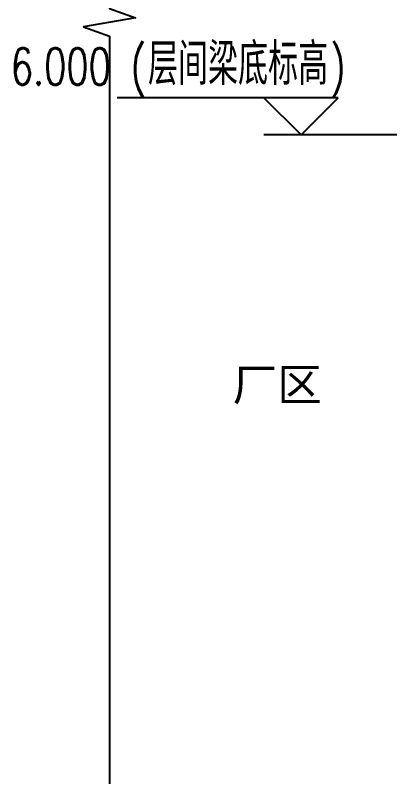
# Model space of a CAD drawing. Extents: x 220580 to 2027826, y -309201 to 71987.
# Drawn here: x 386104 to 389135, y -164479 to -158310 of the extents above; entities that cross this region are included whole.
import ezdxf

# ---------------------------------------------------------------- set-up
doc = ezdxf.new("R2010")
doc.units = 0
for name, color, linetype in [('3符号', 173, 'Continuous'), ('DIM_ELEV', 3, 'Continuous'), ('PUB_TEXT', 7, 'Continuous')]:
    doc.layers.add(name, color=color, linetype=linetype)
doc.styles.add('_TCH_DIM', font='SIMPLEX', dxfattribs={"bigfont": 'GBCBIG'})
doc.styles.add('图框', font='')
doc.styles.get('图框').set_extended_font_data('SimSun')

# ---------------------------------------------------------------- blocks, each defined once
blk = doc.blocks.new('20250910150331')
at = {"layer": 'PUB_TEXT', "style": '图框'}
blk.add_text('厂区', height=264.35, dxfattribs=at).set_placement((-1644, 3945.4))

msp = doc.modelspace()

# ---------------------------------------------------------------- linework, layer by layer
at = {"layer": '3符号'}
msp.add_lwpolyline([(386867.3, -149061), (386867.3, -158254.5), (387077.3, -158330.9), (386657.3, -158405), (386867.3, -158479.5), (386867.3, -167673)], dxfattribs=at)
at = {"layer": 'DIM_ELEV'}
for p, q in [((388716.9, -158979.4), (386928.9, -158979.4)), ((388416.9, -159279.4), (388116.9, -158979.4)), ((388416.9, -159279.4), (388716.9, -158979.4)), ((389418, -159279.4), (388116.9, -159279.4))]:
    msp.add_line(p, q, dxfattribs=at)

# ---------------------------------------------------------------- texts
at = {"layer": 'PUB_TEXT', "style": '_TCH_DIM', "width": 0.705882}
for s, p in [('(', (387038.3, -158874.4)), (')', (388652.7, -158874.4)), ('6.000', (386068.3, -158874.4))]:
    msp.add_text(s, height=297.5, dxfattribs=at).set_placement(p)
at = {"layer": 'PUB_TEXT'}
for s, height, style, p in [('层间梁底标高', 337.59, '_TCH_DIM', (387178.3, -158874.4)), ('厂区', 264.35, '图框', (387863.6, -161434))]:
    msp.add_text(s, height=height, dxfattribs=dict(at, style=style)).set_placement(p)

# ---------------------------------------------------------------- next in the draw order: block references
at = {"ltscale": 200}
msp.add_blockref('20250910150331', (389507.7, -165379.4), dxfattribs=at)

doc.saveas('drawing.dxf')
